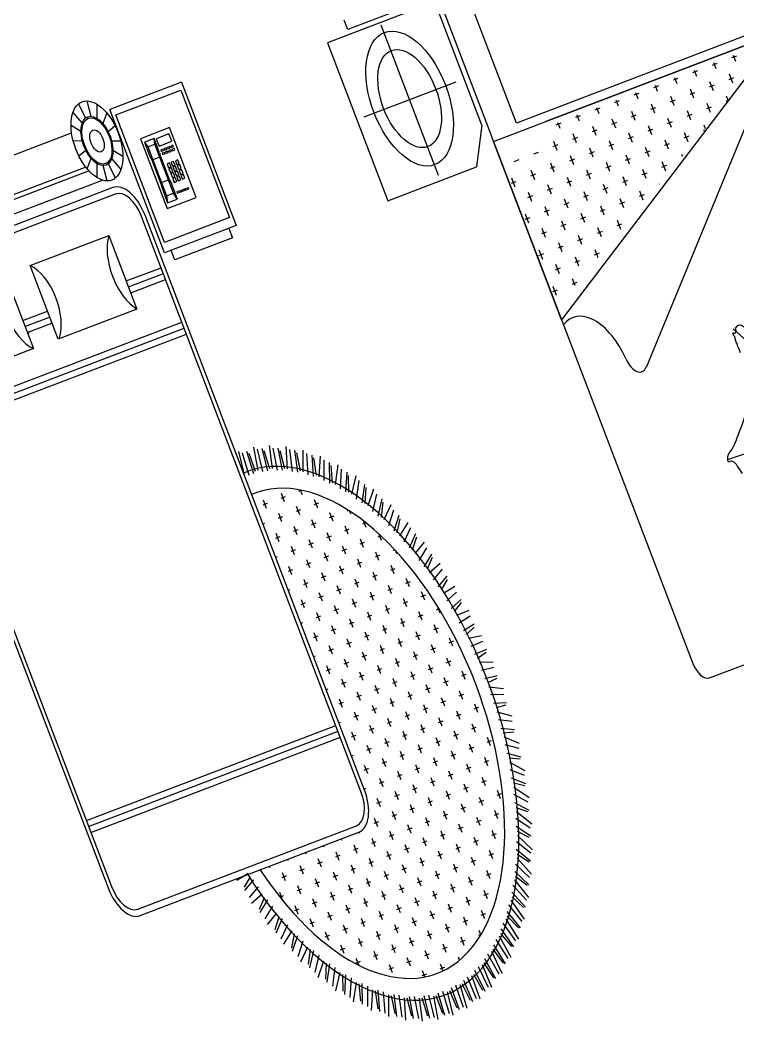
# Model space of a CAD drawing. Header units: inches. Extents: x -5597760 to 21122418, y -37133 to 23298423.
# Drawn here: x 10267929 to 11390622, y 12720407 to 14304313 of the extents above; entities that cross this region are included whole.
import ezdxf

# ---------------------------------------------------------------- set-up
doc = ezdxf.new("R2010")
doc.units = ezdxf.units.IN
doc.header["$MEASUREMENT"] = 0

# ---------------------------------------------------------------- blocks, each defined once
blk = doc.blocks.new('A$C6F7C6EE8')
at = {"linetype": 'Continuous'}
for p, q in [((1.7457, 2.7781), (1.7538, 2.7335)), ((1.7918, 2.7774), (1.7822, 2.733)), ((1.7028, 2.7612), (1.7273, 2.7231)), ((1.8341, 2.759), (1.8083, 2.7217)), ((1.6696, 2.7291), (1.7069, 2.7033)), ((1.8662, 2.7259), (1.8281, 2.7013)), ((1.888, 2.2985), (1.888, 2.7315)), ((2.2877, 2.7315), (1.888, 2.7315)), ((2.2877, 2.7315), (2.2877, 2.2985)), ((0.6292, 2.709), (1.6584, 2.709)), ((1.6513, 2.6868), (1.6956, 2.6772)), ((1.9067, 2.3265), (1.9067, 2.7112)), ((1.9067, 2.7112), (2.27, 2.7112)), ((2.27, 2.7112), (2.27, 2.3265)), ((1.8832, 2.683), (1.8386, 2.6748)), ((1.6505, 2.6406), (1.6951, 2.6487)), ((1.8824, 2.6368), (1.8381, 2.6464)), ((1.6635, 2.6044), (0.6242, 2.6044)), ((1.6675, 2.5977), (1.7056, 2.6223)), ((1.6995, 2.5646), (1.7253, 2.6019)), ((1.8309, 2.5624), (1.8063, 2.6005)), ((1.8641, 2.5945), (1.8268, 2.6203)), ((1.9823, 2.6237), (1.9823, 2.4129)), ((2.1453, 2.6237), (1.9823, 2.6237)), ((2.0499, 2.611), (1.9962, 2.611)), ((1.9962, 2.611), (2.0035, 2.5955)), ((1.9962, 2.611), (1.9962, 2.5677)), ((2.0419, 2.5955), (2.0499, 2.611)), ((2.0499, 2.5677), (2.0499, 2.6114)), ((2.1302, 2.6082), (2.0592, 2.6082)), ((2.0592, 2.6082), (2.0592, 2.5857)), ((2.1302, 2.5857), (2.1302, 2.6082)), ((2.1453, 2.4129), (2.1453, 2.6237)), ((1.6723, 2.5907), (0.6153, 2.5907)), ((1.7419, 2.5462), (1.7514, 2.5905)), ((1.788, 2.5455), (1.7799, 2.5901)), ((2.0035, 2.5955), (2.0035, 2.4473)), ((2.0035, 2.5955), (2.0419, 2.5955)), ((2.0419, 2.4473), (2.0419, 2.5955)), ((2.0592, 2.5857), (2.1302, 2.5857)), ((2.0736, 2.5738), (2.0608, 2.5738)), ((2.0608, 2.5738), (2.0608, 2.5696)), ((2.0608, 2.5696), (2.0736, 2.5696)), ((2.0736, 2.5696), (2.0736, 2.5738)), ((2.0919, 2.5738), (2.0792, 2.5738)), ((2.0792, 2.5738), (2.0792, 2.5696)), ((2.0792, 2.5696), (2.0919, 2.5696)), ((2.0919, 2.5696), (2.0919, 2.5738)), ((2.0976, 2.5738), (2.0976, 2.5696)), ((2.1103, 2.5738), (2.0976, 2.5738)), ((2.0976, 2.5696), (2.1103, 2.5696)), ((2.1103, 2.5696), (2.1103, 2.5738)), ((2.1287, 2.5738), (2.116, 2.5738)), ((2.116, 2.5738), (2.116, 2.5696)), ((2.116, 2.5696), (2.1287, 2.5696)), ((2.1287, 2.5696), (2.1287, 2.5738)), ((0.5671, 2.553), (1.7206, 2.553)), ((1.9962, 2.5677), (1.9987, 2.5565)), ((1.9987, 2.5565), (1.9987, 2.4843)), ((2.0419, 2.5555), (2.0035, 2.5555)), ((2.0499, 2.5677), (2.0467, 2.5565)), ((2.0467, 2.5565), (2.0467, 2.4855)), ((2.0736, 2.5639), (2.0608, 2.5639)), ((2.0608, 2.5639), (2.0608, 2.5597)), ((2.0608, 2.5597), (2.0736, 2.5597)), ((2.0736, 2.5597), (2.0736, 2.5639)), ((2.0919, 2.5639), (2.0792, 2.5639)), ((2.0792, 2.5639), (2.0792, 2.5597)), ((2.0792, 2.5597), (2.0919, 2.5597)), ((2.0919, 2.5597), (2.0919, 2.5639)), ((2.0976, 2.5639), (2.0976, 2.5597)), ((2.1103, 2.5639), (2.0976, 2.5639)), ((2.0976, 2.5597), (2.1103, 2.5597)), ((2.1103, 2.5597), (2.1103, 2.5639)), ((2.1287, 2.5639), (2.116, 2.5639)), ((2.116, 2.5639), (2.116, 2.5597)), ((2.116, 2.5597), (2.1287, 2.5597)), ((2.1287, 2.5597), (2.1287, 2.5639)), ((1.7574, 2.5228), (0.5374, 2.5228)), ((2.0796, 2.5309), (2.0658, 2.5309)), ((2.0658, 2.5309), (2.0658, 2.5193)), ((2.0658, 2.5193), (2.0796, 2.5193)), ((2.0658, 2.5161), (2.0658, 2.5045)), ((2.0796, 2.5161), (2.0658, 2.5161)), ((2.0796, 2.5193), (2.0796, 2.5309)), ((2.0796, 2.5045), (2.0796, 2.5161)), ((2.1022, 2.5309), (2.0884, 2.5309)), ((2.0884, 2.5309), (2.0884, 2.5193)), ((2.0884, 2.5193), (2.1022, 2.5193)), ((2.0884, 2.5161), (2.0884, 2.5045)), ((2.1022, 2.5161), (2.0884, 2.5161)), ((2.1022, 2.5193), (2.1022, 2.5309)), ((2.1022, 2.5045), (2.1022, 2.5161)), ((2.1255, 2.5309), (2.1117, 2.5309)), ((2.1117, 2.5309), (2.1117, 2.5193)), ((2.1117, 2.5193), (2.1255, 2.5193)), ((2.1117, 2.5161), (2.1117, 2.5045)), ((2.1255, 2.5161), (2.1117, 2.5161)), ((2.1255, 2.5193), (2.1255, 2.5309)), ((2.1255, 2.5045), (2.1255, 2.5161)), ((1.7574, 2.5035), (0.5374, 2.5035)), ((1.9987, 2.4843), (1.9962, 2.4746)), ((2.0035, 2.4876), (2.0419, 2.4876)), ((2.0467, 2.4855), (2.0499, 2.4746)), ((2.0658, 2.5045), (2.0796, 2.5045)), ((2.0796, 2.5013), (2.0658, 2.5013)), ((2.0658, 2.5013), (2.0658, 2.4896)), ((2.0658, 2.4896), (2.0796, 2.4896)), ((2.0796, 2.4865), (2.0658, 2.4865)), ((2.0658, 2.4865), (2.0658, 2.4748)), ((2.0796, 2.4896), (2.0796, 2.5013)), ((2.0796, 2.4748), (2.0796, 2.4865)), ((2.0884, 2.5045), (2.1022, 2.5045)), ((2.1022, 2.5013), (2.0884, 2.5013)), ((2.0884, 2.5013), (2.0884, 2.4896)), ((2.0884, 2.4896), (2.1022, 2.4896)), ((2.1022, 2.4865), (2.0884, 2.4865)), ((2.0884, 2.4865), (2.0884, 2.4748)), ((2.1022, 2.4896), (2.1022, 2.5013)), ((2.1022, 2.4748), (2.1022, 2.4865)), ((2.1117, 2.5045), (2.1255, 2.5045)), ((2.1255, 2.5013), (2.1117, 2.5013)), ((2.1117, 2.5013), (2.1117, 2.4896)), ((2.1117, 2.4896), (2.1255, 2.4896)), ((2.1255, 2.4865), (2.1117, 2.4865)), ((2.1117, 2.4865), (2.1117, 2.4748)), ((2.1255, 2.4896), (2.1255, 2.5013)), ((2.1255, 2.4748), (2.1255, 2.4865)), ((1.9962, 2.4746), (1.9962, 2.428)), ((2.0499, 2.4274), (2.0499, 2.4746)), ((2.0658, 2.4748), (2.0796, 2.4748)), ((2.0884, 2.4748), (2.1022, 2.4748)), ((2.1117, 2.4748), (2.1255, 2.4748)), ((2.0035, 2.4473), (1.9962, 2.428)), ((1.9962, 2.428), (2.0499, 2.428)), ((2.0035, 2.4473), (2.0419, 2.4473)), ((2.0499, 2.428), (2.0419, 2.4473)), ((2.0605, 2.4473), (2.0804, 2.4473)), ((2.0605, 2.4473), (2.0605, 2.4433)), ((2.0605, 2.4433), (2.0804, 2.4433)), ((2.0804, 2.4433), (2.0804, 2.4473)), ((2.083, 2.4473), (2.1029, 2.4473)), ((2.083, 2.4473), (2.083, 2.4433)), ((2.083, 2.4433), (2.1029, 2.4433)), ((2.1029, 2.4433), (2.1029, 2.4473)), ((2.1055, 2.4473), (2.1254, 2.4473)), ((2.1055, 2.4473), (2.1055, 2.4433)), ((2.1055, 2.4433), (2.1254, 2.4433)), ((2.1254, 2.4433), (2.1254, 2.4473)), ((0.4322, 2.4176), (0.4322, 0.6827)), ((0.4515, 2.4176), (0.4515, 0.6827)), ((1.0712, 2.4006), (1.0712, 2.1786)), ((1.209, 2.4006), (1.649, 2.4006)), ((1.209, 2.1786), (1.209, 2.4006)), ((1.649, 2.4006), (1.649, 2.1786)), ((1.8433, 0.6827), (1.8433, 2.4176)), ((1.8625, 0.6827), (1.8625, 2.4176)), ((1.9823, 2.4129), (2.1453, 2.4129)), ((2.27, 2.3265), (1.9067, 2.3265)), ((2.2877, 2.2985), (1.888, 2.2985)), ((1.9252, 2.2705), (1.9252, 2.2985)), ((2.2466, 2.2985), (2.2466, 2.2705)), ((1.0712, 2.2634), (1.209, 2.2634)), ((1.649, 2.2634), (1.8433, 2.2634)), ((2.2466, 2.2705), (1.9252, 2.2705)), ((1.0712, 2.2454), (1.209, 2.2454)), ((1.0775, 2.2274), (1.0712, 2.2211)), ((1.0712, 2.2274), (1.209, 2.2274)), ((1.649, 2.2454), (1.8433, 2.2454)), ((1.649, 2.2274), (1.8433, 2.2274)), ((1.0712, 2.1786), (0.6311, 2.1786)), ((1.649, 2.1786), (1.209, 2.1786)), ((0.4515, 2.0991), (1.8433, 2.0991)), ((0.4515, 2.0811), (1.8433, 2.0811)), ((0.4515, 2.0631), (1.8433, 2.0631)), ((1.8782, 1.7018), (1.8622, 1.6338)), ((1.8932, 1.694), (1.8848, 1.6285)), ((1.9184, 1.6937), (1.91, 1.6282)), ((1.9248, 1.6863), (1.9241, 1.633)), ((1.959, 1.6978), (1.9367, 1.6317)), ((1.9733, 1.6887), (1.9587, 1.6242)), ((1.9984, 1.686), (1.9838, 1.6215)), ((2.0392, 1.6862), (2.0106, 1.6225)), ((2.004, 1.678), (1.9983, 1.625)), ((2.0525, 1.6757), (2.0318, 1.613)), ((2.0772, 1.6707), (2.0565, 1.6079)), ((2.082, 1.6622), (2.0713, 1.61)), ((2.1178, 1.667), (2.0833, 1.6063)), ((2.1301, 1.6553), (2.1036, 1.5948)), ((2.1542, 1.6479), (2.1277, 1.5874)), ((2.1582, 1.639), (2.1426, 1.5881)), ((2.1943, 1.6404), (2.1542, 1.5833)), ((2.2054, 1.6277), (2.1733, 1.5699)), ((2.2287, 1.618), (2.1966, 1.5603)), ((2.2319, 1.6087), (2.2114, 1.5596)), ((2.2679, 1.6067), (2.2226, 1.5536)), ((2.2778, 1.5929), (2.2403, 1.5385)), ((2.3, 1.5811), (2.2626, 1.5267)), ((2.3023, 1.5716), (2.2773, 1.5246)), ((1.9094, 1.5226), (1.9094, 1.5476)), ((2.0094, 1.5226), (2.0094, 1.5476)), ((2.338, 1.5661), (2.2878, 1.5176)), ((2.3465, 1.5515), (2.304, 1.5009)), ((1.9219, 1.5351), (1.8969, 1.5351)), ((2.0219, 1.5351), (1.9969, 1.5351)), ((2.1146, 1.5351), (2.0969, 1.5351)), ((2.1094, 1.5226), (2.1094, 1.5369)), ((2.3675, 1.5376), (2.3251, 1.487)), ((2.3689, 1.5279), (2.3395, 1.4835)), ((2.4039, 1.5191), (2.3493, 1.4756)), ((1.8719, 1.4851), (1.8625, 1.4851)), ((1.9719, 1.4851), (1.9469, 1.4851)), ((1.9594, 1.4726), (1.9594, 1.4976)), ((2.0719, 1.4851), (2.0469, 1.4851)), ((2.0594, 1.4726), (2.0594, 1.4976)), ((2.1719, 1.4851), (2.1469, 1.4851)), ((2.1594, 1.4726), (2.1594, 1.4976)), ((2.411, 1.5037), (2.3639, 1.4574)), ((2.4306, 1.4879), (2.3835, 1.4416)), ((2.431, 1.4781), (2.3976, 1.4367)), ((2.4651, 1.466), (2.4066, 1.4279)), ((1.9219, 1.4351), (1.8969, 1.4351)), ((1.9094, 1.4226), (1.9094, 1.4476)), ((2.0219, 1.4351), (1.9969, 1.4351)), ((2.0094, 1.4226), (2.0094, 1.4476)), ((2.1219, 1.4351), (2.0969, 1.4351)), ((2.1094, 1.4226), (2.1094, 1.4476)), ((2.2219, 1.4351), (2.1969, 1.4351)), ((2.2094, 1.4226), (2.2094, 1.4476)), ((2.3052, 1.4351), (2.2969, 1.4351)), ((2.3094, 1.4226), (2.3094, 1.432)), ((2.4706, 1.45), (2.4193, 1.4084)), ((2.4886, 1.4324), (2.4373, 1.3908)), ((2.4881, 1.4226), (2.4509, 1.3845)), ((2.5209, 1.4073), (2.459, 1.3749)), ((1.8719, 1.3851), (1.8625, 1.3851)), ((1.9719, 1.3851), (1.9469, 1.3851)), ((1.9594, 1.3726), (1.9594, 1.3976)), ((2.0719, 1.3851), (2.0469, 1.3851)), ((2.0594, 1.3726), (2.0594, 1.3976)), ((2.1719, 1.3851), (2.1469, 1.3851)), ((2.1594, 1.3726), (2.1594, 1.3976)), ((2.2719, 1.3851), (2.2469, 1.3851)), ((2.2594, 1.3726), (2.2594, 1.3976)), ((2.3662, 1.3851), (2.3469, 1.3851)), ((2.3594, 1.3726), (2.3594, 1.3912)), ((2.5249, 1.3909), (2.4698, 1.3543)), ((2.5411, 1.3716), (2.4861, 1.3351)), ((1.9094, 1.3226), (1.9094, 1.3476)), ((2.0094, 1.3226), (2.0094, 1.3476)), ((2.1094, 1.3226), (2.1094, 1.3476)), ((2.2094, 1.3226), (2.2094, 1.3476)), ((2.3094, 1.3226), (2.3094, 1.3476)), ((2.4094, 1.3226), (2.4094, 1.342)), ((2.5397, 1.3619), (2.499, 1.3276)), ((2.5708, 1.3436), (2.5062, 1.3172)), ((1.9219, 1.3351), (1.8969, 1.3351)), ((2.0219, 1.3351), (1.9969, 1.3351)), ((2.1219, 1.3351), (2.0969, 1.3351)), ((2.2219, 1.3351), (2.1969, 1.3351)), ((2.3219, 1.3351), (2.2969, 1.3351)), ((2.4157, 1.3351), (2.3969, 1.3351)), ((2.5733, 1.3269), (2.515, 1.2957)), ((1.8719, 1.2851), (1.8625, 1.2851)), ((1.9719, 1.2851), (1.9469, 1.2851)), ((1.9594, 1.2726), (1.9594, 1.2976)), ((2.0719, 1.2851), (2.0469, 1.2851)), ((2.0594, 1.2726), (2.0594, 1.2976)), ((2.1719, 1.2851), (2.1469, 1.2851)), ((2.1594, 1.2726), (2.1594, 1.2976)), ((2.2719, 1.2851), (2.2469, 1.2851)), ((2.2594, 1.2726), (2.2594, 1.2976)), ((2.3719, 1.2851), (2.3469, 1.2851)), ((2.3594, 1.2726), (2.3594, 1.2976)), ((2.4568, 1.2851), (2.4469, 1.2851)), ((2.5876, 1.3061), (2.5294, 1.275)), ((2.5853, 1.2966), (2.5415, 1.2663)), ((2.4594, 1.2726), (2.4594, 1.2816)), ((2.6145, 1.2755), (2.5477, 1.2553)), ((2.6153, 1.2585), (2.5544, 1.2331)), ((1.9219, 1.2351), (1.8969, 1.2351)), ((1.9094, 1.2226), (1.9094, 1.2476)), ((2.0219, 1.2351), (1.9969, 1.2351)), ((2.0094, 1.2226), (2.0094, 1.2476)), ((2.1219, 1.2351), (2.0969, 1.2351)), ((2.1094, 1.2226), (2.1094, 1.2476)), ((2.2219, 1.2351), (2.1969, 1.2351)), ((2.2094, 1.2226), (2.2094, 1.2476)), ((2.3219, 1.2351), (2.2969, 1.2351)), ((2.3094, 1.2226), (2.3094, 1.2476)), ((2.4219, 1.2351), (2.3969, 1.2351)), ((2.4094, 1.2226), (2.4094, 1.2476)), ((2.6277, 1.2366), (2.5668, 1.2111)), ((2.6244, 1.2273), (2.578, 1.2013)), ((2.6516, 1.2034), (2.5831, 1.1898)), ((1.8719, 1.1851), (1.8625, 1.1851)), ((1.9719, 1.1851), (1.9469, 1.1851)), ((1.9594, 1.1726), (1.9594, 1.1976)), ((2.0719, 1.1851), (2.0469, 1.1851)), ((2.0594, 1.1726), (2.0594, 1.1976)), ((2.1719, 1.1851), (2.1469, 1.1851)), ((2.1594, 1.1726), (2.1594, 1.1976)), ((2.2719, 1.1851), (2.2469, 1.1851)), ((2.2594, 1.1726), (2.2594, 1.1976)), ((2.3719, 1.1851), (2.3469, 1.1851)), ((2.3594, 1.1726), (2.3594, 1.1976)), ((2.4719, 1.1851), (2.4469, 1.1851)), ((2.4594, 1.1726), (2.4594, 1.1976)), ((2.6508, 1.1865), (2.5877, 1.167)), ((1.9094, 1.1226), (1.9094, 1.1476)), ((2.0094, 1.1226), (2.0094, 1.1476)), ((2.1094, 1.1226), (2.1094, 1.1476)), ((2.2094, 1.1226), (2.2094, 1.1476)), ((2.3094, 1.1226), (2.3094, 1.1476)), ((2.4094, 1.1226), (2.4094, 1.1476)), ((2.5094, 1.1226), (2.5094, 1.1476)), ((2.661, 1.1635), (2.5979, 1.1439)), ((2.6568, 1.1546), (2.6081, 1.1331)), ((1.9219, 1.1351), (1.8969, 1.1351)), ((2.0219, 1.1351), (1.9969, 1.1351)), ((2.1219, 1.1351), (2.0969, 1.1351)), ((2.2219, 1.1351), (2.1969, 1.1351)), ((2.3219, 1.1351), (2.2969, 1.1351)), ((2.4219, 1.1351), (2.3969, 1.1351)), ((2.5219, 1.1351), (2.4969, 1.1351)), ((2.6816, 1.1282), (2.6121, 1.1211)), ((1.8719, 1.0851), (1.8625, 1.0851)), ((1.9719, 1.0851), (1.9469, 1.0851)), ((1.9594, 1.0726), (1.9594, 1.0976)), ((2.0719, 1.0851), (2.0469, 1.0851)), ((2.0594, 1.0726), (2.0594, 1.0976)), ((2.1719, 1.0851), (2.1469, 1.0851)), ((2.1594, 1.0726), (2.1594, 1.0976)), ((2.2719, 1.0851), (2.2469, 1.0851)), ((2.2594, 1.0726), (2.2594, 1.0976)), ((2.3719, 1.0851), (2.3469, 1.0851)), ((2.3594, 1.0726), (2.3594, 1.0976)), ((2.4719, 1.0851), (2.4469, 1.0851)), ((2.4594, 1.0726), (2.4594, 1.0976)), ((2.5625, 1.0851), (2.5469, 1.0851)), ((2.5594, 1.0726), (2.5594, 1.0938)), ((2.6792, 1.1115), (2.6145, 1.098)), ((2.6871, 1.0875), (2.6225, 1.074)), ((2.6822, 1.0791), (2.6317, 1.0623)), ((1.9219, 1.0351), (1.8969, 1.0351)), ((1.9094, 1.0226), (1.9094, 1.0476)), ((2.0219, 1.0351), (1.9969, 1.0351)), ((2.0094, 1.0226), (2.0094, 1.0476)), ((2.1219, 1.0351), (2.0969, 1.0351)), ((2.1094, 1.0226), (2.1094, 1.0476)), ((2.2219, 1.0351), (2.1969, 1.0351)), ((2.2094, 1.0226), (2.2094, 1.0476)), ((2.3219, 1.0351), (2.2969, 1.0351)), ((2.3094, 1.0226), (2.3094, 1.0476)), ((2.4219, 1.0351), (2.3969, 1.0351)), ((2.4094, 1.0226), (2.4094, 1.0476)), ((2.5219, 1.0351), (2.4969, 1.0351)), ((2.5094, 1.0226), (2.5094, 1.0476)), ((2.7043, 1.0505), (2.6345, 1.05)), ((2.7003, 1.0341), (2.6346, 1.0268)), ((2.7059, 1.0095), (2.6403, 1.0022)), ((2.7002, 1.0015), (2.6483, 0.9896)), ((1.8719, 0.9851), (1.8625, 0.9851)), ((1.9719, 0.9851), (1.9469, 0.9851)), ((1.9594, 0.9726), (1.9594, 0.9976)), ((2.0719, 0.9851), (2.0469, 0.9851)), ((2.0594, 0.9726), (2.0594, 0.9976)), ((2.1719, 0.9851), (2.1469, 0.9851)), ((2.1594, 0.9726), (2.1594, 0.9976)), ((2.2719, 0.9851), (2.2469, 0.9851)), ((2.2594, 0.9726), (2.2594, 0.9976)), ((2.3719, 0.9851), (2.3469, 0.9851)), ((2.3594, 0.9726), (2.3594, 0.9976)), ((2.4719, 0.9851), (2.4469, 0.9851)), ((2.4594, 0.9726), (2.4594, 0.9976)), ((2.5719, 0.9851), (2.5469, 0.9851)), ((2.5594, 0.9726), (2.5594, 0.9976)), ((2.7195, 0.971), (2.65, 0.9771)), ((1.9094, 0.9226), (1.9094, 0.9476)), ((2.0094, 0.9226), (2.0094, 0.9476)), ((2.1094, 0.9226), (2.1094, 0.9476)), ((2.2094, 0.9226), (2.2094, 0.9476)), ((2.3094, 0.9226), (2.3094, 0.9476)), ((2.4094, 0.9226), (2.4094, 0.9476)), ((2.5094, 0.9226), (2.5094, 0.9476)), ((2.714, 0.955), (2.6479, 0.954)), ((1.9219, 0.9351), (1.8969, 0.9351)), ((2.0219, 0.9351), (1.9969, 0.9351)), ((2.1219, 0.9351), (2.0969, 0.9351)), ((2.2219, 0.9351), (2.1969, 0.9351)), ((2.3219, 0.9351), (2.2969, 0.9351)), ((2.4219, 0.9351), (2.3969, 0.9351)), ((2.5219, 0.9351), (2.4969, 0.9351)), ((2.7173, 0.93), (2.6512, 0.929)), ((2.7108, 0.9226), (2.658, 0.9157)), ((1.8719, 0.8851), (1.8625, 0.8851)), ((1.9719, 0.8851), (1.9469, 0.8851)), ((1.9594, 0.8726), (1.9594, 0.8976)), ((2.0719, 0.8851), (2.0469, 0.8851)), ((2.0594, 0.8726), (2.0594, 0.8976)), ((2.1719, 0.8851), (2.1469, 0.8851)), ((2.1594, 0.8726), (2.1594, 0.8976)), ((2.2719, 0.8851), (2.2469, 0.8851)), ((2.2594, 0.8726), (2.2594, 0.8976)), ((2.3719, 0.8851), (2.3469, 0.8851)), ((2.3594, 0.8726), (2.3594, 0.8976)), ((2.4719, 0.8851), (2.4469, 0.8851)), ((2.4594, 0.8726), (2.4594, 0.8976)), ((2.5719, 0.8851), (2.5469, 0.8851)), ((2.5594, 0.8726), (2.5594, 0.8976)), ((2.7271, 0.8904), (2.6585, 0.9031)), ((0.4515, 0.882), (1.8433, 0.882)), ((0.4515, 0.864), (1.8433, 0.864)), ((2.7201, 0.875), (2.6542, 0.8802)), ((0.4515, 0.846), (1.8433, 0.846)), ((1.9219, 0.8351), (1.8969, 0.8351)), ((1.9094, 0.8226), (1.9094, 0.8476)), ((2.0219, 0.8351), (1.9969, 0.8351)), ((2.0094, 0.8226), (2.0094, 0.8476)), ((2.1219, 0.8351), (2.0969, 0.8351)), ((2.1094, 0.8226), (2.1094, 0.8476)), ((2.2219, 0.8351), (2.1969, 0.8351)), ((2.2094, 0.8226), (2.2094, 0.8476)), ((2.3219, 0.8351), (2.2969, 0.8351)), ((2.3094, 0.8226), (2.3094, 0.8476)), ((2.4219, 0.8351), (2.3969, 0.8351)), ((2.4094, 0.8226), (2.4094, 0.8476)), ((2.5219, 0.8351), (2.4969, 0.8351)), ((2.5094, 0.8226), (2.5094, 0.8476)), ((2.6012, 0.8351), (2.5969, 0.8351)), ((2.721, 0.8498), (2.6551, 0.855)), ((2.727, 0.8094), (2.6599, 0.8286)), ((2.7139, 0.843), (2.6607, 0.8412)), ((2.7186, 0.7947), (2.6535, 0.8062)), ((1.8719, 0.7851), (1.8625, 0.7851)), ((1.9719, 0.7851), (1.9469, 0.7851)), ((1.9594, 0.7726), (1.9594, 0.7976)), ((2.0719, 0.7851), (2.0469, 0.7851)), ((2.0594, 0.7726), (2.0594, 0.7976)), ((2.1719, 0.7851), (2.1469, 0.7851)), ((2.1594, 0.7726), (2.1594, 0.7976)), ((2.2719, 0.7851), (2.2469, 0.7851)), ((2.2594, 0.7726), (2.2594, 0.7976)), ((2.3719, 0.7851), (2.3469, 0.7851)), ((2.3594, 0.7726), (2.3594, 0.7976)), ((2.4719, 0.7851), (2.4469, 0.7851)), ((2.4594, 0.7726), (2.4594, 0.7976)), ((2.5719, 0.7851), (2.5469, 0.7851)), ((2.5594, 0.7726), (2.5594, 0.7976)), ((2.7171, 0.7696), (2.652, 0.7811)), ((1.9094, 0.7226), (1.9094, 0.7476)), ((2.0094, 0.7226), (2.0094, 0.7476)), ((2.1094, 0.7226), (2.1094, 0.7476)), ((2.2094, 0.7226), (2.2094, 0.7476)), ((2.3094, 0.7226), (2.3094, 0.7476)), ((2.4094, 0.7226), (2.4094, 0.7476)), ((2.5094, 0.7226), (2.5094, 0.7476)), ((2.7192, 0.7288), (2.6542, 0.7543)), ((2.7093, 0.7635), (2.6562, 0.7668)), ((1.9219, 0.7351), (1.8969, 0.7351)), ((2.0219, 0.7351), (1.9969, 0.7351)), ((2.1219, 0.7351), (2.0969, 0.7351)), ((2.2219, 0.7351), (2.1969, 0.7351)), ((2.3219, 0.7351), (2.2969, 0.7351)), ((2.4219, 0.7351), (2.3969, 0.7351)), ((2.5219, 0.7351), (2.4969, 0.7351)), ((2.7094, 0.715), (2.6458, 0.7326)), ((1.9594, 0.6726), (1.9594, 0.6976)), ((2.0594, 0.6726), (2.0594, 0.6976)), ((2.1594, 0.6726), (2.1594, 0.6976)), ((2.2594, 0.6726), (2.2594, 0.6976)), ((2.3594, 0.6726), (2.3594, 0.6976)), ((2.4594, 0.6726), (2.4594, 0.6976)), ((2.5594, 0.6726), (2.5594, 0.6976)), ((2.7055, 0.6901), (2.6419, 0.7077)), ((2.6973, 0.6848), (2.6447, 0.6931)), ((1.8719, 0.6851), (1.8625, 0.6851)), ((1.9719, 0.6851), (1.9469, 0.6851)), ((2.0719, 0.6851), (2.0469, 0.6851)), ((2.1719, 0.6851), (2.1469, 0.6851)), ((2.2719, 0.6851), (2.2469, 0.6851)), ((2.3719, 0.6851), (2.3469, 0.6851)), ((2.4719, 0.6851), (2.4469, 0.6851)), ((2.5719, 0.6851), (2.5469, 0.6851)), ((2.6927, 0.6365), (2.631, 0.6601)), ((2.7038, 0.6493), (2.6415, 0.6809)), ((1.9219, 0.6351), (1.8969, 0.6351)), ((1.9094, 0.6226), (1.9094, 0.6476)), ((2.0219, 0.6351), (1.9969, 0.6351)), ((2.0094, 0.6226), (2.0094, 0.6476)), ((2.1219, 0.6351), (2.0969, 0.6351)), ((2.1094, 0.6226), (2.1094, 0.6476)), ((2.2219, 0.6351), (2.1969, 0.6351)), ((2.2094, 0.6226), (2.2094, 0.6476)), ((2.3219, 0.6351), (2.2969, 0.6351)), ((2.3094, 0.6226), (2.3094, 0.6476)), ((2.4219, 0.6351), (2.3969, 0.6351)), ((2.4094, 0.6226), (2.4094, 0.6476)), ((2.5219, 0.6351), (2.4969, 0.6351)), ((2.5094, 0.6226), (2.5094, 0.6476)), ((2.6865, 0.6121), (2.6248, 0.6357)), ((2.6809, 0.5716), (2.6219, 0.609)), ((2.6778, 0.6076), (2.6262, 0.6208)), ((0.5374, 0.5968), (1.7574, 0.5968)), ((0.5374, 0.5776), (1.7574, 0.5776)), ((1.0727, 0.5735), (1.1422, 0.5806)), ((1.2594, 0.5726), (1.2594, 0.5776)), ((1.3594, 0.5726), (1.3594, 0.5776)), ((1.4594, 0.5726), (1.4594, 0.5776)), ((1.5594, 0.5726), (1.5594, 0.5776)), ((1.6594, 0.5726), (1.6594, 0.5776)), ((1.7594, 0.5726), (1.7594, 0.5776)), ((1.8719, 0.5851), (1.8469, 0.5851)), ((1.8594, 0.5726), (1.8594, 0.5976)), ((1.9719, 0.5851), (1.9469, 0.5851)), ((1.9594, 0.5726), (1.9594, 0.5976)), ((2.0719, 0.5851), (2.0469, 0.5851)), ((2.0594, 0.5726), (2.0594, 0.5976)), ((2.1719, 0.5851), (2.1469, 0.5851)), ((2.1594, 0.5726), (2.1594, 0.5976)), ((2.2719, 0.5851), (2.2469, 0.5851)), ((2.2594, 0.5726), (2.2594, 0.5976)), ((2.3719, 0.5851), (2.3469, 0.5851)), ((2.3594, 0.5726), (2.3594, 0.5976)), ((2.4719, 0.5851), (2.4469, 0.5851)), ((2.4594, 0.5726), (2.4594, 0.5976)), ((2.5509, 0.5851), (2.5469, 0.5851)), ((2.6687, 0.56), (2.6095, 0.5893)), ((1.0934, 0.5383), (1.1564, 0.5579)), ((1.0975, 0.5472), (1.1462, 0.5687)), ((1.3094, 0.5226), (1.3094, 0.5476)), ((1.4094, 0.5226), (1.4094, 0.5476)), ((1.5094, 0.5226), (1.5094, 0.5476)), ((1.6094, 0.5226), (1.6094, 0.5476)), ((1.7094, 0.5226), (1.7094, 0.5476)), ((1.8094, 0.5226), (1.8094, 0.5476)), ((1.9094, 0.5226), (1.9094, 0.5476)), ((2.0094, 0.5226), (2.0094, 0.5476)), ((2.1094, 0.5226), (2.1094, 0.5476)), ((2.2094, 0.5226), (2.2094, 0.5476)), ((2.3094, 0.5226), (2.3094, 0.5476)), ((2.4094, 0.5226), (2.4094, 0.5476)), ((2.5094, 0.5226), (2.5094, 0.5476)), ((2.651, 0.5326), (2.6009, 0.5507)), ((2.6601, 0.5362), (2.601, 0.5656)), ((1.1036, 0.5152), (1.1666, 0.5348)), ((1.3219, 0.5351), (1.2969, 0.5351)), ((1.4219, 0.5351), (1.3969, 0.5351)), ((1.5219, 0.5351), (1.4969, 0.5351)), ((1.6219, 0.5351), (1.5969, 0.5351)), ((1.7219, 0.5351), (1.6969, 0.5351)), ((1.8219, 0.5351), (1.7969, 0.5351)), ((1.9219, 0.5351), (1.8969, 0.5351)), ((2.0219, 0.5351), (1.9969, 0.5351)), ((2.1219, 0.5351), (2.0969, 0.5351)), ((2.2219, 0.5351), (2.1969, 0.5351)), ((2.3219, 0.5351), (2.2969, 0.5351)), ((2.4219, 0.5351), (2.3969, 0.5351)), ((2.5219, 0.5351), (2.4969, 0.5351)), ((2.6374, 0.486), (2.5813, 0.5209)), ((2.6507, 0.4965), (2.5956, 0.5393)), ((1.1027, 0.4983), (1.1712, 0.512)), ((1.1266, 0.4652), (1.1876, 0.4907)), ((1.1299, 0.4744), (1.1763, 0.5005)), ((1.2594, 0.4727), (1.2594, 0.4976)), ((1.3594, 0.4726), (1.3594, 0.4976)), ((1.4594, 0.4726), (1.4594, 0.4976)), ((1.5594, 0.4726), (1.5594, 0.4976)), ((1.6594, 0.4726), (1.6594, 0.4976)), ((1.7594, 0.4726), (1.7594, 0.4976)), ((1.8594, 0.4726), (1.8594, 0.4976)), ((1.9594, 0.4726), (1.9594, 0.4976)), ((2.0594, 0.4726), (2.0594, 0.4976)), ((2.1594, 0.4726), (2.1594, 0.4976)), ((2.2594, 0.4726), (2.2594, 0.4976)), ((2.3594, 0.4726), (2.3594, 0.4976)), ((2.4594, 0.4726), (2.4594, 0.4976)), ((2.6267, 0.4632), (2.5706, 0.4981)), ((1.139, 0.4432), (1.1999, 0.4687)), ((1.2719, 0.4851), (1.252, 0.4851)), ((1.3719, 0.4851), (1.3469, 0.4851)), ((1.4719, 0.4851), (1.4469, 0.4851)), ((1.5719, 0.4851), (1.5469, 0.4851)), ((1.6719, 0.4851), (1.6469, 0.4851)), ((1.7719, 0.4851), (1.7469, 0.4851)), ((1.8719, 0.4851), (1.8469, 0.4851)), ((1.9719, 0.4851), (1.9469, 0.4851)), ((2.0719, 0.4851), (2.0469, 0.4851)), ((2.1719, 0.4851), (2.1469, 0.4851)), ((2.2719, 0.4851), (2.2469, 0.4851)), ((2.3719, 0.4851), (2.3469, 0.4851)), ((2.4719, 0.4851), (2.4469, 0.4851)), ((2.6135, 0.4246), (2.5627, 0.4724)), ((2.6173, 0.4605), (2.5691, 0.4832)), ((1.1398, 0.4263), (1.2066, 0.4464)), ((1.169, 0.4051), (1.2128, 0.4354)), ((1.3219, 0.4351), (1.2969, 0.4351)), ((1.3094, 0.4226), (1.3094, 0.4476)), ((1.4219, 0.4351), (1.3969, 0.4351)), ((1.4094, 0.4226), (1.4094, 0.4476)), ((1.5219, 0.4351), (1.4969, 0.4351)), ((1.5094, 0.4226), (1.5094, 0.4476)), ((1.6219, 0.4351), (1.5969, 0.4351)), ((1.6094, 0.4226), (1.6094, 0.4476)), ((1.7219, 0.4351), (1.6969, 0.4351)), ((1.7094, 0.4226), (1.7094, 0.4476)), ((1.8219, 0.4351), (1.7969, 0.4351)), ((1.8094, 0.4226), (1.8094, 0.4476)), ((1.9219, 0.4351), (1.8969, 0.4351)), ((1.9094, 0.4226), (1.9094, 0.4476)), ((2.0219, 0.4351), (1.9969, 0.4351)), ((2.0094, 0.4226), (2.0094, 0.4476)), ((2.1219, 0.4351), (2.0969, 0.4351)), ((2.1094, 0.4226), (2.1094, 0.4476)), ((2.2219, 0.4351), (2.1969, 0.4351)), ((2.2094, 0.4226), (2.2094, 0.4476)), ((2.3219, 0.4351), (2.2969, 0.4351)), ((2.3094, 0.4226), (2.3094, 0.4476)), ((2.4219, 0.4351), (2.3969, 0.4351)), ((2.4094, 0.4226), (2.4094, 0.4476)), ((2.5864, 0.3937), (2.5339, 0.4338)), ((2.5993, 0.4154), (2.5468, 0.4555)), ((1.1667, 0.3956), (1.2249, 0.4268)), ((1.1811, 0.3749), (1.2393, 0.4061)), ((2.5697, 0.3565), (2.5236, 0.4089)), ((2.5768, 0.3919), (2.531, 0.4191)), ((1.1835, 0.3581), (1.2481, 0.3845)), ((1.2146, 0.3398), (1.2553, 0.3742)), ((1.3719, 0.3851), (1.3469, 0.3851)), ((1.3594, 0.3726), (1.3594, 0.3976)), ((1.4719, 0.3851), (1.4469, 0.3851)), ((1.4594, 0.3726), (1.4594, 0.3976)), ((1.5719, 0.3851), (1.5469, 0.3851)), ((1.5594, 0.3726), (1.5594, 0.3976)), ((1.6719, 0.3851), (1.6469, 0.3851)), ((1.6594, 0.3726), (1.6594, 0.3976)), ((1.7719, 0.3851), (1.7469, 0.3851)), ((1.7594, 0.3726), (1.7594, 0.3976)), ((1.8719, 0.3851), (1.8469, 0.3851)), ((1.8594, 0.3726), (1.8594, 0.3976)), ((1.9719, 0.3851), (1.9469, 0.3851)), ((1.9594, 0.3726), (1.9594, 0.3976)), ((2.0719, 0.3851), (2.0469, 0.3851)), ((2.0594, 0.3726), (2.0594, 0.3976)), ((2.1719, 0.3851), (2.1469, 0.3851)), ((2.1594, 0.3726), (2.1594, 0.3976)), ((2.2719, 0.3851), (2.2469, 0.3851)), ((2.2594, 0.3726), (2.2594, 0.3976)), ((2.3719, 0.3851), (2.3469, 0.3851)), ((2.3594, 0.3726), (2.3594, 0.3976)), ((2.5398, 0.3284), (2.4913, 0.3732)), ((2.5546, 0.3487), (2.5061, 0.3936)), ((1.2132, 0.3301), (1.2682, 0.3667)), ((1.2295, 0.3109), (1.2845, 0.3474)), ((1.4094, 0.3226), (1.4094, 0.3476)), ((1.5094, 0.3226), (1.5094, 0.3476)), ((1.6094, 0.3226), (1.6094, 0.3476)), ((1.7094, 0.3226), (1.7094, 0.3476)), ((1.8094, 0.3226), (1.8094, 0.3476)), ((1.9094, 0.3226), (1.9094, 0.3476)), ((2.0094, 0.3226), (2.0094, 0.3476)), ((2.1094, 0.3226), (2.1094, 0.3476)), ((2.2094, 0.3226), (2.2094, 0.3476)), ((2.3094, 0.3226), (2.3094, 0.3476)), ((2.5196, 0.2929), (2.4787, 0.3495)), ((2.53, 0.3275), (2.487, 0.3589)), ((1.2334, 0.2944), (1.2953, 0.3268)), ((1.2662, 0.2792), (1.3034, 0.3172)), ((1.4219, 0.3351), (1.3969, 0.3351)), ((1.5219, 0.3351), (1.4969, 0.3351)), ((1.6219, 0.3351), (1.5969, 0.3351)), ((1.7219, 0.3351), (1.6969, 0.3351)), ((1.8219, 0.3351), (1.7969, 0.3351)), ((1.9219, 0.3351), (1.8969, 0.3351)), ((2.0219, 0.3351), (1.9969, 0.3351)), ((2.1219, 0.3351), (2.0969, 0.3351)), ((2.2219, 0.3351), (2.1969, 0.3351)), ((2.3219, 0.3351), (2.2969, 0.3351)), ((2.4871, 0.2678), (2.4431, 0.317)), ((2.5038, 0.2866), (2.4598, 0.3359)), ((1.2657, 0.2694), (1.317, 0.311)), ((1.2837, 0.2518), (1.335, 0.2934)), ((1.4594, 0.2726), (1.4594, 0.2976)), ((1.5594, 0.2726), (1.5594, 0.2976)), ((1.6594, 0.2726), (1.6594, 0.2976)), ((1.7594, 0.2726), (1.7594, 0.2976)), ((1.8594, 0.2726), (1.8594, 0.2976)), ((1.9594, 0.2726), (1.9594, 0.2976)), ((2.0594, 0.2726), (2.0594, 0.2976)), ((2.1594, 0.2726), (2.1594, 0.2976)), ((2.2594, 0.2726), (2.2594, 0.2976)), ((2.4636, 0.2344), (2.4283, 0.2946)), ((2.4773, 0.2678), (2.4375, 0.3032)), ((1.2893, 0.2358), (1.3477, 0.2739)), ((1.3233, 0.2237), (1.3567, 0.2651)), ((1.3237, 0.2139), (1.3708, 0.2602)), ((1.4719, 0.2851), (1.4469, 0.2851)), ((1.5719, 0.2851), (1.5469, 0.2851)), ((1.6719, 0.2851), (1.6469, 0.2851)), ((1.7719, 0.2851), (1.7469, 0.2851)), ((1.8719, 0.2851), (1.8469, 0.2851)), ((1.9719, 0.2851), (1.9469, 0.2851)), ((2.0719, 0.2851), (2.0469, 0.2851)), ((2.1719, 0.2851), (2.1469, 0.2851)), ((2.2719, 0.2851), (2.2469, 0.2851)), ((2.4289, 0.2124), (2.3898, 0.2656)), ((2.4474, 0.2296), (2.4082, 0.2828)), ((1.3434, 0.1981), (1.3905, 0.2444)), ((1.5219, 0.2351), (1.4969, 0.2351)), ((1.5094, 0.2269), (1.5094, 0.2476)), ((1.6219, 0.2351), (1.5969, 0.2351)), ((1.6094, 0.2226), (1.6094, 0.2476)), ((1.7219, 0.2351), (1.6969, 0.2351)), ((1.7094, 0.2226), (1.7094, 0.2476)), ((1.8219, 0.2351), (1.7969, 0.2351)), ((1.8094, 0.2226), (1.8094, 0.2476)), ((1.9219, 0.2351), (1.8969, 0.2351)), ((1.9094, 0.2226), (1.9094, 0.2476)), ((2.0219, 0.2351), (1.9969, 0.2351)), ((2.0094, 0.2226), (2.0094, 0.2476)), ((2.1219, 0.2351), (2.0969, 0.2351)), ((2.1094, 0.2226), (2.1094, 0.2476)), ((2.2219, 0.2351), (2.1969, 0.2351)), ((2.2094, 0.2226), (2.2094, 0.2476)), ((2.3857, 0.1782), (2.3518, 0.2349)), ((2.4023, 0.1814), (2.3729, 0.2447)), ((2.4192, 0.2134), (2.3829, 0.2524)), ((1.3504, 0.1827), (1.405, 0.2262)), ((1.3854, 0.1739), (1.4148, 0.2183)), ((1.3868, 0.1642), (1.4293, 0.2147)), ((1.4078, 0.1503), (1.4503, 0.2009)), ((2.3363, 0.1345), (2.313, 0.2003)), ((2.3561, 0.1648), (2.3237, 0.207)), ((2.3657, 0.1629), (2.3318, 0.2196)), ((1.4163, 0.1356), (1.4665, 0.1841)), ((1.452, 0.1302), (1.477, 0.1772)), ((1.4543, 0.1207), (1.4918, 0.1751)), ((1.6719, 0.1851), (1.6469, 0.1851)), ((1.6594, 0.1726), (1.6594, 0.1976)), ((1.7719, 0.1851), (1.7469, 0.1851)), ((1.7594, 0.1726), (1.7594, 0.1976)), ((1.8719, 0.1851), (1.8469, 0.1851)), ((1.8594, 0.1726), (1.8594, 0.1976)), ((1.9719, 0.1851), (1.9469, 0.1851)), ((1.9594, 0.1726), (1.9594, 0.1976)), ((2.0719, 0.1851), (2.0469, 0.1851)), ((2.0594, 0.1726), (2.0594, 0.1976)), ((2.1623, 0.1851), (2.1469, 0.1851)), ((2.1594, 0.1839), (2.1594, 0.1976)), ((2.2981, 0.1195), (2.2697, 0.1792)), ((2.3195, 0.1329), (2.2911, 0.1926)), ((1.4766, 0.1088), (1.514, 0.1632)), ((1.4864, 0.095), (1.5317, 0.1481)), ((1.7094, 0.1463), (1.7094, 0.1476)), ((1.8094, 0.1298), (1.8094, 0.1476)), ((1.9094, 0.1273), (1.9094, 0.1476)), ((2.0094, 0.1388), (2.0094, 0.1476)), ((2.2267, 0.0828), (2.2041, 0.1449)), ((2.2492, 0.0941), (2.2267, 0.1562)), ((2.2662, 0.0941), (2.2492, 0.1619)), ((2.2887, 0.1223), (2.2605, 0.1675)), ((1.5224, 0.093), (1.5429, 0.1422)), ((1.5256, 0.0838), (1.5577, 0.1415)), ((1.5489, 0.0741), (1.581, 0.1318)), ((1.56, 0.0613), (1.6001, 0.1185)), ((1.6001, 0.0538), (1.6266, 0.1143)), ((1.8219, 0.1351), (1.7969, 0.1351)), ((1.9219, 0.1351), (1.8969, 0.1351)), ((2.1521, 0.0531), (2.1355, 0.117)), ((2.1756, 0.0622), (2.1591, 0.1261)), ((2.1925, 0.0606), (2.1821, 0.1296)), ((2.2176, 0.0865), (2.1938, 0.1342)), ((1.5961, 0.0628), (1.6117, 0.1136)), ((1.6242, 0.0464), (1.6507, 0.1069)), ((1.6365, 0.0347), (1.671, 0.0954)), ((1.6723, 0.0396), (1.683, 0.0917)), ((1.6771, 0.0311), (1.6978, 0.0938)), ((1.7018, 0.026), (1.7225, 0.0888)), ((2.021, 0.02), (2.0168, 0.0859)), ((2.0668, 0.0359), (2.0525, 0.0872)), ((2.075, 0.0306), (2.0646, 0.0958)), ((2.0993, 0.0374), (2.0889, 0.1026)), ((2.1159, 0.0342), (2.1121, 0.1039)), ((2.1434, 0.0576), (2.1243, 0.1073)), ((1.7151, 0.0156), (1.7437, 0.0793)), ((1.7503, 0.0238), (1.7561, 0.0767)), ((1.756, 0.0158), (1.7705, 0.0802)), ((1.781, 0.0131), (1.7956, 0.0775)), ((1.7953, 0.0039), (1.8177, 0.0701)), ((1.8295, 0.0155), (1.8302, 0.0687)), ((1.8359, 0.0081), (1.8443, 0.0736)), ((1.8611, 0.0078), (1.8695, 0.0733)), ((1.8762, 0), (1.8921, 0.068)), ((1.9091, 0.0147), (1.9048, 0.0678)), ((1.9162, 0.008), (1.9183, 0.074)), ((1.9413, 0.01), (1.9435, 0.0761)), ((1.957, 0.0038), (1.9665, 0.0729)), ((1.9885, 0.0216), (1.9791, 0.074)), ((1.9961, 0.0155), (1.992, 0.0814)), ((2.0372, 0.0152), (2.04, 0.0849))]:
    blk.add_line(p, q, dxfattribs=at)
for radius in [0.1182, 0.0729, 0.0684, 0.0328]:
    blk.add_circle((1.7668, 2.6618), radius, dxfattribs=at)
for centre, radius, start, end in [((1.7574, 2.4176), 0.1052, 0, 90), ((1.7574, 2.4176), 0.0859, 0, 90), ((1.1314, 2.2896), 0.1263, 118.4619, 241.5381), ((1.1467, 2.2882), 0.1286, 303.4023, 61.0264), ((1.7254, 2.2896), 0.1347, 124.5027, 235.4973), ((1.8772, 0.8509), 0.7889, 200.2689, 91.0624), ((1.8772, 0.8509), 0.7243, 202.1706, 91.1573), ((0.5374, 0.6827), 0.1052, 180, 270), ((0.5374, 0.6827), 0.0859, 180, 270), ((1.7574, 0.6827), 0.1052, 270, 0), ((1.7574, 0.6827), 0.0859, 270, 0)]:
    blk.add_arc(centre, radius, start, end, dxfattribs=at)
blk = doc.blocks.new('A$C14383811')
at = {"linetype": 'ByBlock', "lineweight": -2}
for p, q in [((0.1243, 2.6617), (0.1243, 2.6901)), ((2.7041, 2.6617), (0.1243, 2.6617)), ((0, 2.6465), (0, 2.17)), ((0.5995, 2.6465), (0, 2.6465)), ((0.2932, 2.641), (0.2932, 2.1864)), ((0.5995, 2.2749), (0.5995, 2.6465)), ((0.6256, 2.6465), (0.6256, 0.6441)), ((0.7706, 2.2452), (0.7706, 2.5984)), ((0.5526, 2.4142), (0.0381, 2.4142)), ((0.5995, 2.2749), (0.4946, 2.17)), ((2.0654, 2.2452), (0.7706, 2.2452)), ((2.2256, 2.2202), (0.6256, 1.6818)), ((0.6256, 2.2202), (2.2256, 2.2202)), ((0.6256, 1.6818), (0.6256, 2.2202)), ((0.9177, 2.2202), (2.2256, 2.2202)), ((2.2256, 2.2202), (0.9177, 2.2202)), ((2.2256, 2.2049), (0.9477, 1.4713)), ((0.9864, 2.2005), (0.9591, 2.2005)), ((0.9728, 2.1869), (0.9728, 2.2049)), ((1.0954, 2.2005), (1.0681, 2.2005)), ((1.0817, 2.1869), (1.0817, 2.2049)), ((1.2044, 2.2005), (1.1771, 2.2005)), ((1.1907, 2.1869), (1.1907, 2.2049)), ((1.3134, 2.2005), (1.2861, 2.2005)), ((1.2997, 2.1869), (1.2997, 2.2049)), ((1.4223, 2.2005), (1.3951, 2.2005)), ((1.4087, 2.1869), (1.4087, 2.2049)), ((1.5313, 2.2005), (1.5041, 2.2005)), ((1.5177, 2.1869), (1.5177, 2.2049)), ((1.6403, 2.2005), (1.6131, 2.2005)), ((1.6267, 2.1869), (1.6267, 2.2049)), ((1.7493, 2.2005), (1.7221, 2.2005)), ((1.7357, 2.1869), (1.7357, 2.2049)), ((1.8583, 2.2005), (1.8311, 2.2005)), ((1.8447, 2.1869), (1.8447, 2.2049)), ((1.9673, 2.2005), (1.9401, 2.2005)), ((1.9537, 2.1869), (1.9537, 2.2049)), ((0, 2.17), (0.4946, 2.17)), ((0.7139, 2.146), (0.6866, 2.146)), ((0.8229, 2.146), (0.7956, 2.146)), ((0.9319, 2.146), (0.9046, 2.146)), ((0.9183, 2.1324), (0.9183, 2.1597)), ((1.0409, 2.146), (1.0136, 2.146)), ((1.0272, 2.1324), (1.0272, 2.1597)), ((1.1499, 2.146), (1.1226, 2.146)), ((1.1362, 2.1324), (1.1362, 2.1597)), ((1.2589, 2.146), (1.2316, 2.146)), ((1.2452, 2.1324), (1.2452, 2.1597)), ((1.3678, 2.146), (1.3406, 2.146)), ((1.3542, 2.1324), (1.3542, 2.1597)), ((1.4768, 2.146), (1.4496, 2.146)), ((1.4632, 2.1324), (1.4632, 2.1597)), ((1.5858, 2.146), (1.5586, 2.146)), ((1.5722, 2.1324), (1.5722, 2.1597)), ((1.6948, 2.146), (1.6676, 2.146)), ((1.6812, 2.1324), (1.6812, 2.1597)), ((1.8038, 2.146), (1.7766, 2.146)), ((1.7902, 2.1324), (1.7902, 2.1597)), ((1.9128, 2.146), (1.8856, 2.146)), ((1.8992, 2.1324), (1.8992, 2.1597)), ((0.6594, 2.0916), (0.6322, 2.0916)), ((0.6458, 2.0779), (0.6458, 2.1052)), ((0.7684, 2.0916), (0.7411, 2.0916)), ((0.7548, 2.0779), (0.7548, 2.1052)), ((0.8774, 2.0916), (0.8501, 2.0916)), ((0.8638, 2.0779), (0.8638, 2.1052)), ((0.9864, 2.0916), (0.9591, 2.0916)), ((0.9728, 2.0779), (0.9728, 2.1052)), ((1.0954, 2.0916), (1.0681, 2.0916)), ((1.0817, 2.0779), (1.0817, 2.1052)), ((1.2044, 2.0916), (1.1771, 2.0916)), ((1.1907, 2.0779), (1.1907, 2.1052)), ((1.3134, 2.0916), (1.2861, 2.0916)), ((1.2997, 2.0779), (1.2997, 2.1052)), ((1.4223, 2.0916), (1.3951, 2.0916)), ((1.4087, 2.0779), (1.4087, 2.1052)), ((1.5313, 2.0916), (1.5041, 2.0916)), ((1.5177, 2.0779), (1.5177, 2.1052)), ((1.6403, 2.0916), (1.6131, 2.0916)), ((1.6267, 2.0779), (1.6267, 2.1052)), ((1.7493, 2.0916), (1.7221, 2.0916)), ((1.7357, 2.0779), (1.7357, 2.1052)), ((1.8525, 2.0916), (1.8311, 2.0916)), ((1.8447, 2.0892), (1.8447, 2.1052)), ((0.7139, 2.0371), (0.6866, 2.0371)), ((0.7003, 2.0234), (0.7003, 2.0507)), ((0.8229, 2.0371), (0.7956, 2.0371)), ((0.8093, 2.0234), (0.8093, 2.0507)), ((0.9319, 2.0371), (0.9046, 2.0371)), ((0.9183, 2.0234), (0.9183, 2.0507)), ((1.0409, 2.0371), (1.0136, 2.0371)), ((1.0272, 2.0234), (1.0272, 2.0507)), ((1.1499, 2.0371), (1.1226, 2.0371)), ((1.1362, 2.0234), (1.1362, 2.0507)), ((1.2589, 2.0371), (1.2316, 2.0371)), ((1.2452, 2.0234), (1.2452, 2.0507)), ((1.3678, 2.0371), (1.3406, 2.0371)), ((1.3542, 2.0234), (1.3542, 2.0507)), ((1.4768, 2.0371), (1.4496, 2.0371)), ((1.4632, 2.0234), (1.4632, 2.0507)), ((1.5858, 2.0371), (1.5586, 2.0371)), ((1.5722, 2.0234), (1.5722, 2.0507)), ((1.6731, 2.0371), (1.6676, 2.0371)), ((1.6812, 2.0395), (1.6812, 2.0507)), ((0.6594, 1.9826), (0.6322, 1.9826)), ((0.6458, 1.9689), (0.6458, 1.9962)), ((0.7684, 1.9826), (0.7411, 1.9826)), ((0.7548, 1.9689), (0.7548, 1.9962)), ((0.8774, 1.9826), (0.8501, 1.9826)), ((0.8638, 1.9689), (0.8638, 1.9962)), ((0.9864, 1.9826), (0.9591, 1.9826)), ((0.9728, 1.9689), (0.9728, 1.9962)), ((1.0954, 1.9826), (1.0681, 1.9826)), ((1.0817, 1.9689), (1.0817, 1.9962)), ((1.2044, 1.9826), (1.1771, 1.9826)), ((1.1907, 1.9689), (1.1907, 1.9962)), ((1.3134, 1.9826), (1.2861, 1.9826)), ((1.2997, 1.9689), (1.2997, 1.9962)), ((1.4223, 1.9826), (1.3951, 1.9826)), ((1.4087, 1.9689), (1.4087, 1.9962)), ((1.5177, 1.9899), (1.5177, 1.9962)), ((0.7003, 1.9144), (0.7003, 1.9417)), ((0.8093, 1.9144), (0.8093, 1.9417)), ((0.9183, 1.9144), (0.9183, 1.9417)), ((1.0272, 1.9144), (1.0272, 1.9417)), ((1.1362, 1.9144), (1.1362, 1.9417)), ((1.2452, 1.9144), (1.2452, 1.9417)), ((1.3542, 1.9402), (1.3542, 1.9417)), ((0.7139, 1.9281), (0.6866, 1.9281)), ((0.8229, 1.9281), (0.7956, 1.9281)), ((0.9319, 1.9281), (0.9046, 1.9281)), ((1.0409, 1.9281), (1.0136, 1.9281)), ((1.1499, 1.9281), (1.1226, 1.9281)), ((1.2589, 1.9281), (1.2316, 1.9281)), ((0.6458, 1.8599), (0.6458, 1.8872)), ((0.7548, 1.8599), (0.7548, 1.8872)), ((0.8638, 1.8599), (0.8638, 1.8872)), ((0.9728, 1.8599), (0.9728, 1.8872)), ((1.0817, 1.8599), (1.0817, 1.8872)), ((0.6594, 1.8736), (0.6322, 1.8736)), ((0.7684, 1.8736), (0.7411, 1.8736)), ((0.8774, 1.8736), (0.8501, 1.8736)), ((0.9864, 1.8736), (0.9591, 1.8736)), ((1.0954, 1.8736), (1.0681, 1.8736)), ((0.7003, 1.8054), (0.7003, 1.8327)), ((0.8093, 1.8054), (0.8093, 1.8327)), ((0.9183, 1.8078), (0.9183, 1.8327)), ((0.7139, 1.8191), (0.6866, 1.8191)), ((0.8229, 1.8191), (0.7956, 1.8191)), ((0.9319, 1.8191), (0.9046, 1.8191)), ((0.6458, 1.751), (0.6458, 1.7782)), ((0.7548, 1.7581), (0.7548, 1.7782)), ((0.6594, 1.7646), (0.6322, 1.7646)), ((0.7684, 1.7646), (0.7411, 1.7646)), ((1.4429, 1.485), (1.5214, 1.4031)), ((1.1732, 1.1473), (1.3156, 1.144)), ((0.6801, 0.5896), (2.1711, 0.5896))]:
    blk.add_line(p, q, dxfattribs=at)
for radius in [0.1995, 0.145]:
    blk.add_circle((0.2965, 2.4174), radius, dxfattribs=at)
for centre, radius, start, end in [((0.685, 1.4942), 0.1823, 5.8962, 109.0136), ((0.9205, 1.5185), 0.0545, 185.8962, 299.8586), ((1.4435, 1.4859), 0.0139, 228.1198, 0.1789), ((1.4733, 1.4502), 0.0391, 48.1198, 114.0751), ((1.3587, 1.4683), 0.0759, 0.1789, 5.4927), ((1.8514, 1.4452), 0.4169, 177.5816, 178.894), ((1.4839, 1.4675), 0.0493, 178.894, 185.4927), ((0.7149, 1.4711), 0.7199, 357.5816, 358.5804), ((1.1978, 1.4205), 0.2372, 358.5804, 4.8878), ((-1.6171, 5.9424), 5.5523, 301.2366, 302.2817), ((1.1852, 1.2503), 0.0863, 282.7799, 298.6584), ((0.789, 1.9751), 0.9123, 298.6584, 301.2366), ((1.1772, 1.1445), 0.00483, 145.3137, 218.0845), ((1.2048, 1.1254), 0.0384, 121.0201, 145.3137), ((1.2188, 1.1022), 0.0655, 102.7799, 121.0201), ((1.1788, 1.1458), 0.00686, 218.0845, 284.7861), ((1.1845, 1.1242), 0.0154, 61.7727, 104.7861), ((1.152, 1.0638), 0.0841, 54.0939, 61.7727), ((1.1915, 1.1184), 0.0167, 36.7944, 54.0939), ((1.1705, 1.1027), 0.0429, 24.5474, 36.7944), ((0.8606, 0.9611), 0.3836, 20.4597, 24.5474), ((0.6801, 0.6441), 0.0545, 180, 270)]:
    blk.add_arc(centre, radius, start, end, dxfattribs=at)
blk = doc.blocks.new('01-01-cad-blocks-net-beds')
at = {"xscale": 1000, "yscale": 1000, "zscale": 1000}
for name, p in [('A$C6F7C6EE8', (47323, 14429.6)), ('A$C14383811', (50394.5, 14471))]:
    blk.add_blockref(name, p, dxfattribs=at)

msp = doc.modelspace()

# ---------------------------------------------------------------- block references
at = {"xscale": 300.1938731896516, "yscale": 554.7683964805537, "zscale": 300.1938731896516, "rotation": 20.89932353322971}
msp.add_blockref('01-01-cad-blocks-net-beds', (3466.3, 689.2), dxfattribs=at)

doc.saveas('drawing.dxf')
